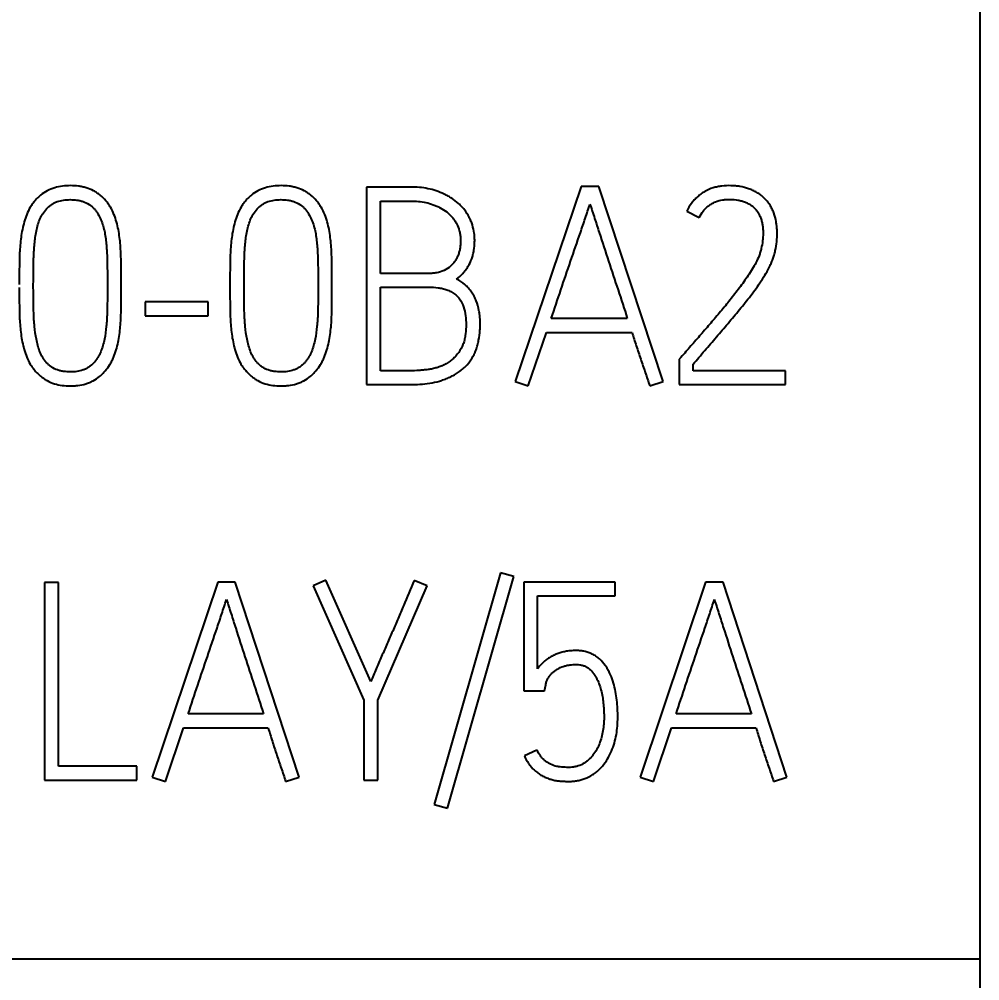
# Model space of a CAD drawing. Extents: x 0 to 420, y 0 to 297.
# Drawn here: x 137.81 to 145.58, y 165.87 to 173.65 of the extents above; entities that cross this region are included whole.
import ezdxf

# ---------------------------------------------------------------- set-up
doc = ezdxf.new("R2010")
doc.units = 0
doc.header["$LTSCALE"] = 23.1
for name, color, linetype in [('10000_FRONT', 7, 'CONTINUOUS'), ('10100_DIM_FRONT', 7, 'CONTINUOUS'), ('10500_FRONT_LABELING', 7, 'CONTINUOUS')]:
    doc.layers.add(name, color=color, linetype=linetype)
doc.styles.get("Standard").update_dxf_attribs({"font": 'txt', "width": 0.8})
doc.dimstyles.new('DIMSTYLE_1', dxfattribs={"dimtxt": 3.5, "dimasz": 3.5, "dimexe": 0.18, "dimexo": 0.0625, "dimgap": 0.09, "dimtad": 1, "dimtxsty": 'STANDARD', "dimcen": 0.09, "dimazin": 3, "dimtp": 0.05, "dimtm": 0.05, "dimtfac": 1, "dimtofl": 0, "dimtmove": 0, "dimatfit": 3, "dimtolj": 1})

# ---------------------------------------------------------------- blocks, each defined once
blk = doc.blocks.new('*D0')
at = {"layer": '10100_DIM_FRONT', "linetype": 'CONTINUOUS'}
for p, q in [((145.579763, 188.190376), (145.579763, 132.165384)), ((110.079763, 145.840376), (110.079763, 132.165384)), ((110.079763, 134.165384), (127.829763, 134.165384)), ((145.579763, 134.165384), (127.829763, 134.165384))]:
    blk.add_line(p, q, dxfattribs=at)
for points in [[(113.579763, 134.665384), (110.079763, 134.165384), (113.579763, 133.665384)], [(142.079763, 133.665384), (145.579763, 134.165384), (142.079763, 134.665384)]]:
    blk.add_solid(points, dxfattribs=at)
at = {"layer": '10100_DIM_FRONT', "linetype": 'CONTINUOUS', "width": 0.678571}
blk.add_text('35,5', height=3.5, dxfattribs=at).set_placement((123.999105, 135.040384))
blk = doc.blocks.new('*D1')
at = {"layer": '10100_DIM_FRONT', "linetype": 'CONTINUOUS'}
for p, q in [((145.5798, 188.1904), (145.5798, 123.9566)), ((102.0798, 147.7414), (102.0798, 123.9566)), ((102.0798, 125.9566), (123.8298, 125.9566)), ((145.5798, 125.9566), (123.8298, 125.9566))]:
    blk.add_line(p, q, dxfattribs=at)
for points in [[(105.5798, 126.4566), (102.0798, 125.9566), (105.5798, 125.4566)], [(142.0798, 125.4566), (145.5798, 125.9566), (142.0798, 126.4566)]]:
    blk.add_solid(points, dxfattribs=at)
at = {"layer": '10100_DIM_FRONT', "linetype": 'CONTINUOUS', "width": 0.696429}
blk.add_text('43,5', height=3.5, dxfattribs=at).set_placement((119.7965, 126.8316))

msp = doc.modelspace()

# ---------------------------------------------------------------- linework, layer by layer
at = {"layer": '10000_FRONT', "color": 7, "linetype": 'CONTINUOUS'}
for p, q in [((145.5798, 233.1914), (145.5798, 143.1914)), ((110.0798, 166.0439), (145.5798, 166.0439))]:
    msp.add_line(p, q, dxfattribs=at)
at = {"layer": '10500_FRONT_LABELING', "color": 7, "linetype": 'CONTINUOUS'}
for p, q in [((140.6193, 172.2892), (140.6193, 170.6914)), ((140.9772, 172.2892), (140.6193, 172.2892)), ((142.3551, 172.2936), (141.8205, 170.7158)), ((142.4983, 172.2936), (142.3551, 172.2936)), ((143.0195, 170.7158), (142.4983, 172.2936)), ((140.7334, 171.5901), (140.7334, 172.176)), ((140.7334, 172.176), (140.9772, 172.176)), ((143.2096, 172.0939), (143.3103, 172.0428)), ((141.1248, 171.5901), (140.7334, 171.5901)), ((137.9238, 171.477), (137.9238, 171.5014)), ((138.5233, 171.5014), (138.5233, 171.477)), ((138.6352, 171.477), (138.6352, 171.5014)), ((139.5143, 171.5014), (139.5143, 171.477)), ((139.6284, 171.477), (139.6284, 171.5014)), ((140.2278, 171.5014), (140.2278, 171.477)), ((140.3397, 171.477), (140.3397, 171.5014)), ((140.7334, 170.8023), (140.7334, 171.4792)), ((140.7334, 171.4792), (141.1248, 171.4792)), ((138.8275, 171.3593), (138.8275, 171.2462)), ((139.3376, 171.3593), (138.8275, 171.3593)), ((139.3376, 171.2462), (139.3376, 171.3593)), ((138.8275, 171.2462), (139.3376, 171.2462)), ((142.7287, 171.2262), (142.1135, 171.2262)), ((141.9279, 170.6803), (142.0755, 171.113)), ((142.0755, 171.113), (142.7667, 171.113)), ((143.1626, 170.9111), (143.1492, 170.8955)), ((143.1492, 170.8955), (143.1492, 170.6914)), ((143.2611, 170.8023), (143.2611, 170.8556)), ((140.9705, 170.8023), (140.7334, 170.8023)), ((144.0082, 170.8023), (143.2611, 170.8023)), ((144.0082, 170.6914), (144.0082, 170.8023)), ((140.6193, 170.6914), (140.9705, 170.6914)), ((141.8205, 170.7158), (141.9279, 170.6803)), ((142.9099, 170.6803), (143.0195, 170.7158)), ((143.1492, 170.6914), (144.0082, 170.6914)), ((141.7034, 169.169), (141.1652, 167.2939)), ((141.2737, 167.2628), (141.8119, 169.138)), ((141.8119, 169.138), (141.7034, 169.169)), ((138.0137, 169.0892), (138.0137, 167.4914)), ((138.1267, 169.0892), (138.0137, 169.0892)), ((138.1267, 167.6046), (138.1267, 169.0892)), ((139.4156, 169.0936), (138.8863, 167.5158)), ((139.5573, 169.0936), (139.4156, 169.0936)), ((140.0734, 167.5158), (139.5573, 169.0936)), ((140.2904, 169.1091), (140.1885, 169.0625)), ((140.1885, 169.0625), (140.5983, 168.1371)), ((140.6536, 168.288), (140.2904, 169.1091)), ((140.7112, 168.1371), (141.1099, 169.0625)), ((141.1099, 169.0625), (141.0058, 169.1069)), ((141.8916, 169.0914), (141.8916, 168.2126)), ((142.6291, 169.0914), (141.8916, 169.0914)), ((142.6291, 168.9804), (142.6291, 169.0914)), ((143.3622, 169.0936), (142.8329, 167.5158)), ((143.5039, 169.0936), (143.3622, 169.0936)), ((144.02, 167.5158), (143.5039, 169.0936)), ((142.0024, 168.3901), (142.0024, 168.9804)), ((142.0024, 168.9804), (142.6291, 168.9804)), ((141.8916, 168.2126), (142.06, 168.2126)), ((142.06, 168.2126), (142.0688, 168.2614)), ((140.5983, 168.1371), (140.5983, 167.4892)), ((140.7112, 167.4892), (140.7112, 168.1371)), ((139.7855, 168.0262), (139.1764, 168.0262)), ((143.7321, 168.0262), (143.123, 168.0262)), ((138.9926, 167.4803), (139.1388, 167.913)), ((139.1388, 167.913), (139.8231, 167.913)), ((142.9392, 167.4803), (143.0854, 167.913)), ((143.0854, 167.913), (143.7697, 167.913)), ((141.998, 167.7333), (141.8961, 167.6867)), ((138.7601, 167.6046), (138.1267, 167.6046)), ((138.7601, 167.4914), (138.7601, 167.6046)), ((138.8863, 167.5158), (138.9926, 167.4803)), ((139.9649, 167.4803), (140.0734, 167.5158)), ((142.8329, 167.5158), (142.9392, 167.4803)), ((143.9115, 167.4803), (144.02, 167.5158)), ((138.0137, 167.4914), (138.7601, 167.4914)), ((140.5983, 167.4892), (140.7112, 167.4892)), ((141.1652, 167.2939), (141.2737, 167.2628))]:
    msp.add_line(p, q, dxfattribs=at)
for points, knots in [([(138.6352, 171.5014), (138.6352, 171.5437), (138.6349, 171.5861), (138.6339, 171.6708), (138.6335, 171.7131), (138.6301, 171.7976), (138.6268, 171.8398), (138.6188, 171.9027), (138.6157, 171.9237), (138.6076, 171.9654), (138.6028, 171.9862), (138.5909, 172.0277), (138.5841, 172.0481), (138.5681, 172.0879), (138.5588, 172.1072), (138.5422, 172.1351), (138.5362, 172.1442), (138.5237, 172.1616), (138.5171, 172.1701), (138.4964, 172.1945), (138.4812, 172.2096), (138.4561, 172.2301), (138.4473, 172.2366), (138.4293, 172.2485), (138.4201, 172.2539), (138.3917, 172.2688), (138.3718, 172.2767), (138.3407, 172.286), (138.3301, 172.2887), (138.3091, 172.2931), (138.2985, 172.2949), (138.2666, 172.299), (138.2452, 172.3002), (138.2022, 172.3003), (138.1805, 172.299), (138.1379, 172.2935), (138.117, 172.2892), (138.0758, 172.2769), (138.0555, 172.2688), (138.0174, 172.2489), (137.9996, 172.237), (137.9745, 172.2166), (137.9664, 172.2093), (137.9511, 172.1942), (137.9438, 172.1863), (137.9299, 172.1699), (137.9233, 172.1615), (137.9108, 172.144), (137.9049, 172.1349), (137.8883, 172.1071), (137.8791, 172.0878), (137.8631, 172.0483), (137.8563, 172.028), (137.8443, 171.9869), (137.8391, 171.966), (137.8306, 171.9241), (137.8272, 171.9032), (137.8185, 171.8401), (137.815, 171.7979), (137.8114, 171.7134), (137.811, 171.671), (137.81, 171.5862), (137.8098, 171.5438), (137.8098, 171.5014)], [0, 0, 0, 0, 0.0625, 0.0625, 0.125, 0.125, 0.1875, 0.1875, 0.21875, 0.21875, 0.25, 0.25, 0.28125, 0.28125, 0.3125, 0.3125, 0.328125, 0.328125, 0.34375, 0.34375, 0.375, 0.375, 0.390625, 0.390625, 0.40625, 0.40625, 0.4375, 0.4375, 0.453125, 0.453125, 0.46875, 0.46875, 0.5, 0.5, 0.53125, 0.53125, 0.5625, 0.5625, 0.59375, 0.59375, 0.625, 0.625, 0.640625, 0.640625, 0.65625, 0.65625, 0.671875, 0.671875, 0.6875, 0.6875, 0.71875, 0.71875, 0.75, 0.75, 0.78125, 0.78125, 0.8125, 0.8125, 0.875, 0.875, 0.9375, 0.9375, 1, 1, 1, 1]), ([(140.3397, 171.5014), (140.3397, 171.5437), (140.3394, 171.5861), (140.3385, 171.6708), (140.338, 171.7131), (140.3346, 171.7976), (140.3313, 171.8398), (140.3234, 171.9027), (140.3202, 171.9237), (140.3122, 171.9654), (140.3073, 171.9862), (140.2954, 172.0277), (140.2886, 172.0481), (140.2726, 172.0879), (140.2633, 172.1072), (140.2467, 172.1351), (140.2407, 172.1442), (140.2282, 172.1616), (140.2216, 172.1701), (140.2009, 172.1945), (140.1857, 172.2096), (140.1606, 172.2301), (140.1518, 172.2366), (140.1338, 172.2485), (140.1246, 172.2539), (140.0962, 172.2688), (140.0763, 172.2767), (140.0452, 172.286), (140.0347, 172.2887), (140.0136, 172.2931), (140.003, 172.2949), (139.9711, 172.299), (139.9497, 172.3002), (139.9067, 172.3003), (139.885, 172.299), (139.8424, 172.2935), (139.8215, 172.2892), (139.7803, 172.2769), (139.76, 172.2688), (139.722, 172.2489), (139.7041, 172.237), (139.679, 172.2166), (139.6709, 172.2093), (139.6556, 172.1942), (139.6483, 172.1863), (139.6345, 172.1699), (139.6279, 172.1615), (139.6153, 172.144), (139.6094, 172.1349), (139.5928, 172.1071), (139.5836, 172.0878), (139.5676, 172.0483), (139.5608, 172.028), (139.5488, 171.9869), (139.5436, 171.966), (139.5351, 171.9241), (139.5317, 171.9032), (139.523, 171.8401), (139.5195, 171.7979), (139.5159, 171.7134), (139.5155, 171.671), (139.5145, 171.5862), (139.5143, 171.5438), (139.5143, 171.5014)], [0, 0, 0, 0, 0.0625, 0.0625, 0.125, 0.125, 0.1875, 0.1875, 0.21875, 0.21875, 0.25, 0.25, 0.28125, 0.28125, 0.3125, 0.3125, 0.328125, 0.328125, 0.34375, 0.34375, 0.375, 0.375, 0.390625, 0.390625, 0.40625, 0.40625, 0.4375, 0.4375, 0.453125, 0.453125, 0.46875, 0.46875, 0.5, 0.5, 0.53125, 0.53125, 0.5625, 0.5625, 0.59375, 0.59375, 0.625, 0.625, 0.640625, 0.640625, 0.65625, 0.65625, 0.671875, 0.671875, 0.6875, 0.6875, 0.71875, 0.71875, 0.75, 0.75, 0.78125, 0.78125, 0.8125, 0.8125, 0.875, 0.875, 0.9375, 0.9375, 1, 1, 1, 1]), ([(141.3463, 171.5435), (141.3653, 171.5574), (141.3825, 171.5729), (141.4058, 171.5986), (141.4132, 171.6075), (141.4272, 171.6262), (141.4338, 171.636), (141.4518, 171.6659), (141.4618, 171.6867), (141.4738, 171.7194), (141.4773, 171.7306), (141.4832, 171.7533), (141.4856, 171.7647), (141.4913, 171.7989), (141.4934, 171.8219), (141.4941, 171.8567), (141.4939, 171.8683), (141.4927, 171.8916), (141.4917, 171.9032), (141.4872, 171.9377), (141.4823, 171.9601), (141.4719, 171.993), (141.468, 172.0039), (141.459, 172.0253), (141.4541, 172.036), (141.4378, 172.0669), (141.4253, 172.0864), (141.4041, 172.1138), (141.3966, 172.1227), (141.3808, 172.1398), (141.3725, 172.148), (141.3466, 172.1716), (141.3282, 172.1857), (141.2991, 172.2047), (141.2891, 172.2107), (141.2687, 172.2221), (141.2583, 172.2274), (141.2267, 172.2423), (141.2052, 172.2508), (141.1614, 172.2652), (141.139, 172.2712), (141.0935, 172.2805), (141.0703, 172.2838), (141.0239, 172.2881), (141.0006, 172.2892), (140.9772, 172.2892)], [0, 0, 0, 0, 0.0625, 0.0625, 0.09375, 0.09375, 0.125, 0.125, 0.1875, 0.1875, 0.21875, 0.21875, 0.25, 0.25, 0.3125, 0.3125, 0.34375, 0.34375, 0.375, 0.375, 0.4375, 0.4375, 0.46875, 0.46875, 0.5, 0.5, 0.5625, 0.5625, 0.59375, 0.59375, 0.625, 0.625, 0.6875, 0.6875, 0.71875, 0.71875, 0.75, 0.75, 0.8125, 0.8125, 0.875, 0.875, 0.9375, 0.9375, 1, 1, 1, 1]), ([(143.2611, 170.8556), (143.2924, 170.8924), (143.3238, 170.9292), (143.3866, 171.0026), (143.4181, 171.0393), (143.4811, 171.1127), (143.5126, 171.1494), (143.5749, 171.2232), (143.6059, 171.2603), (143.6672, 171.335), (143.6975, 171.3727), (143.7415, 171.4303), (143.7559, 171.4497), (143.7842, 171.489), (143.7981, 171.5088), (143.8251, 171.5491), (143.8382, 171.5696), (143.8628, 171.6114), (143.8743, 171.6327), (143.8895, 171.6655), (143.8943, 171.6765), (143.9032, 171.699), (143.9074, 171.7103), (143.915, 171.7333), (143.9184, 171.7451), (143.9245, 171.7687), (143.9271, 171.7806), (143.9341, 171.8163), (143.9373, 171.8402), (143.941, 171.8883), (143.9416, 171.9124), (143.9401, 171.9489), (143.9391, 171.9611), (143.9364, 171.9854), (143.9346, 171.9974), (143.9281, 172.0333), (143.9222, 172.0569), (143.9093, 172.0913), (143.9043, 172.1026), (143.8933, 172.1244), (143.8874, 172.1349), (143.8742, 172.1552), (143.867, 172.1649), (143.8514, 172.1834), (143.8431, 172.1924), (143.8256, 172.2097), (143.8165, 172.2179), (143.7973, 172.2325), (143.7872, 172.2391), (143.7663, 172.2512), (143.7554, 172.2567), (143.7331, 172.2666), (143.7217, 172.271), (143.6872, 172.2829), (143.6639, 172.2893), (143.6281, 172.2955), (143.616, 172.297), (143.5917, 172.2991), (143.5794, 172.2998), (143.5429, 172.3007), (143.5186, 172.2998), (143.4824, 172.2956), (143.4704, 172.2937), (143.4464, 172.2888), (143.4344, 172.2858), (143.3995, 172.2749), (143.3773, 172.2652), (143.3455, 172.2471), (143.3351, 172.2404), (143.3152, 172.2261), (143.2962, 172.211), (143.2788, 172.194), (143.2623, 172.1761), (143.2544, 172.1667), (143.2324, 172.1372), (143.2198, 172.1163), (143.2096, 172.0939)], [0, 0, 0, 0, 0.0625, 0.0625, 0.125, 0.125, 0.1875, 0.1875, 0.25, 0.25, 0.3125, 0.3125, 0.34375, 0.34375, 0.375, 0.375, 0.40625, 0.40625, 0.4375, 0.4375, 0.453125, 0.453125, 0.46875, 0.46875, 0.484375, 0.484375, 0.5, 0.5, 0.53125, 0.53125, 0.5625, 0.5625, 0.578125, 0.578125, 0.59375, 0.59375, 0.625, 0.625, 0.640625, 0.640625, 0.65625, 0.65625, 0.671875, 0.671875, 0.6875, 0.6875, 0.703125, 0.703125, 0.71875, 0.71875, 0.734375, 0.734375, 0.75, 0.75, 0.78125, 0.78125, 0.796875, 0.796875, 0.8125, 0.8125, 0.84375, 0.84375, 0.859375, 0.859375, 0.875, 0.875, 0.90625, 0.90625, 0.921875, 0.921875, 0.9375, 0.953125, 0.953125, 0.96875, 0.96875, 1, 1, 1, 1]), ([(137.9238, 171.5014), (137.9238, 171.5365), (137.924, 171.5716), (137.9248, 171.6418), (137.9253, 171.6769), (137.9269, 171.7295), (137.9276, 171.747), (137.9296, 171.7821), (137.9308, 171.7996), (137.9338, 171.8346), (137.9356, 171.8521), (137.94, 171.887), (137.9426, 171.9044), (137.9491, 171.9388), (137.953, 171.9558), (137.9624, 171.9894), (137.9677, 172.006), (137.9776, 172.0304), (137.9812, 172.0384), (137.9891, 172.0543), (137.9934, 172.0621), (138.0074, 172.0847), (138.0179, 172.0989), (138.0359, 172.1186), (138.0422, 172.1249), (138.0555, 172.1366), (138.0624, 172.1421), (138.0768, 172.152), (138.0844, 172.1565), (138.1002, 172.1645), (138.1086, 172.168), (138.1337, 172.1768), (138.1509, 172.1807), (138.1772, 172.1846), (138.1861, 172.1855), (138.2039, 172.1867), (138.2127, 172.187), (138.2392, 172.1871), (138.2568, 172.1862), (138.283, 172.1826), (138.2917, 172.1811), (138.309, 172.1771), (138.3177, 172.1747), (138.343, 172.1662), (138.3591, 172.1587), (138.3817, 172.1442), (138.389, 172.1388), (138.4025, 172.1273), (138.4088, 172.1212), (138.4207, 172.108), (138.4262, 172.101), (138.4368, 172.0865), (138.4417, 172.0791), (138.4558, 172.0566), (138.4638, 172.0408), (138.4776, 172.0082), (138.4835, 171.9913), (138.4935, 171.9572), (138.4976, 171.9401), (138.5044, 171.9056), (138.507, 171.8882), (138.5114, 171.8534), (138.5132, 171.8359), (138.5162, 171.8009), (138.5175, 171.7834), (138.5195, 171.7483), (138.5202, 171.7306), (138.5218, 171.6777), (138.5223, 171.6425), (138.5231, 171.5719), (138.5233, 171.5366), (138.5233, 171.5014)], [0, 0, 0, 0, 0.0625, 0.0625, 0.125, 0.125, 0.15625, 0.15625, 0.1875, 0.1875, 0.21875, 0.21875, 0.25, 0.25, 0.28125, 0.28125, 0.3125, 0.3125, 0.328125, 0.328125, 0.34375, 0.34375, 0.375, 0.375, 0.390625, 0.390625, 0.40625, 0.40625, 0.421875, 0.421875, 0.4375, 0.4375, 0.46875, 0.46875, 0.484375, 0.484375, 0.5, 0.5, 0.53125, 0.53125, 0.546875, 0.546875, 0.5625, 0.5625, 0.59375, 0.59375, 0.609375, 0.609375, 0.625, 0.625, 0.640625, 0.640625, 0.65625, 0.65625, 0.6875, 0.6875, 0.71875, 0.71875, 0.75, 0.75, 0.78125, 0.78125, 0.8125, 0.8125, 0.84375, 0.84375, 0.875, 0.875, 0.9375, 0.9375, 1, 1, 1, 1]), ([(139.6284, 171.5014), (139.6284, 171.5365), (139.6285, 171.5716), (139.6293, 171.6418), (139.6298, 171.6769), (139.6314, 171.7295), (139.6321, 171.747), (139.6341, 171.7821), (139.6353, 171.7996), (139.6384, 171.8346), (139.6401, 171.8521), (139.6445, 171.887), (139.6471, 171.9044), (139.6536, 171.9388), (139.6575, 171.9558), (139.6669, 171.9894), (139.6723, 172.006), (139.6821, 172.0304), (139.6857, 172.0384), (139.6936, 172.0543), (139.6979, 172.0621), (139.7119, 172.0847), (139.7224, 172.0989), (139.7404, 172.1186), (139.7467, 172.1249), (139.76, 172.1366), (139.7669, 172.1421), (139.7813, 172.152), (139.7889, 172.1565), (139.8048, 172.1645), (139.8131, 172.168), (139.8382, 172.1768), (139.8554, 172.1807), (139.8817, 172.1846), (139.8906, 172.1855), (139.9084, 172.1867), (139.9172, 172.187), (139.9437, 172.1871), (139.9613, 172.1862), (139.9875, 172.1826), (139.9962, 172.1811), (140.0135, 172.1771), (140.0222, 172.1747), (140.0475, 172.1662), (140.0636, 172.1587), (140.0862, 172.1442), (140.0935, 172.1388), (140.107, 172.1273), (140.1133, 172.1212), (140.1252, 172.108), (140.1307, 172.101), (140.1413, 172.0865), (140.1463, 172.0791), (140.1603, 172.0566), (140.1683, 172.0408), (140.1821, 172.0082), (140.188, 171.9913), (140.198, 171.9572), (140.2021, 171.9401), (140.2089, 171.9056), (140.2115, 171.8882), (140.2159, 171.8534), (140.2177, 171.8359), (140.2207, 171.8009), (140.222, 171.7834), (140.224, 171.7483), (140.2247, 171.7306), (140.2263, 171.6777), (140.2268, 171.6425), (140.2277, 171.5719), (140.2278, 171.5366), (140.2278, 171.5014)], [0, 0, 0, 0, 0.0625, 0.0625, 0.125, 0.125, 0.15625, 0.15625, 0.1875, 0.1875, 0.21875, 0.21875, 0.25, 0.25, 0.28125, 0.28125, 0.3125, 0.3125, 0.328125, 0.328125, 0.34375, 0.34375, 0.375, 0.375, 0.390625, 0.390625, 0.40625, 0.40625, 0.421875, 0.421875, 0.4375, 0.4375, 0.46875, 0.46875, 0.484375, 0.484375, 0.5, 0.5, 0.53125, 0.53125, 0.546875, 0.546875, 0.5625, 0.5625, 0.59375, 0.59375, 0.609375, 0.609375, 0.625, 0.625, 0.640625, 0.640625, 0.65625, 0.65625, 0.6875, 0.6875, 0.71875, 0.71875, 0.75, 0.75, 0.78125, 0.78125, 0.8125, 0.8125, 0.84375, 0.84375, 0.875, 0.875, 0.9375, 0.9375, 1, 1, 1, 1]), ([(140.9772, 172.176), (141.0187, 172.176), (141.0596, 172.1723), (141.1195, 172.1592), (141.1393, 172.1535), (141.1686, 172.143), (141.1783, 172.1391), (141.1972, 172.1307), (141.2065, 172.1262), (141.2338, 172.1116), (141.2512, 172.1004), (141.2758, 172.0811), (141.2837, 172.0743), (141.2987, 172.06), (141.3057, 172.0525), (141.3191, 172.0368), (141.3253, 172.0285), (141.337, 172.0113), (141.3424, 172.0023), (141.3569, 171.9749), (141.3644, 171.9557), (141.3725, 171.9257), (141.3746, 171.9154), (141.3778, 171.8949), (141.3788, 171.8846), (141.3799, 171.864), (141.38, 171.8537), (141.3794, 171.8331), (141.3788, 171.8228), (141.3765, 171.8022), (141.3748, 171.7919), (141.3706, 171.7716), (141.3654, 171.7516), (141.358, 171.7323), (141.3493, 171.7134), (141.3442, 171.7042), (141.3331, 171.6868), (141.3269, 171.6785), (141.3135, 171.6628), (141.3061, 171.6553), (141.2827, 171.6347), (141.2654, 171.6233), (141.2275, 171.6057), (141.2076, 171.5996), (141.1769, 171.5937), (141.1665, 171.5923), (141.1457, 171.5905), (141.1353, 171.5901), (141.1248, 171.5901)], [0, 0, 0, 0, 0.125, 0.125, 0.1875, 0.1875, 0.21875, 0.21875, 0.25, 0.25, 0.3125, 0.3125, 0.34375, 0.34375, 0.375, 0.375, 0.40625, 0.40625, 0.4375, 0.4375, 0.5, 0.5, 0.53125, 0.53125, 0.5625, 0.5625, 0.59375, 0.59375, 0.625, 0.625, 0.65625, 0.65625, 0.6875, 0.71875, 0.71875, 0.75, 0.75, 0.78125, 0.78125, 0.8125, 0.8125, 0.875, 0.875, 0.9375, 0.9375, 0.96875, 0.96875, 1, 1, 1, 1]), ([(143.3103, 172.0428), (143.3191, 172.0617), (143.3302, 172.0791), (143.3497, 172.103), (143.3567, 172.1107), (143.3717, 172.1251), (143.3873, 172.1386), (143.4044, 172.15), (143.4223, 172.1604), (143.4317, 172.1651), (143.4603, 172.177), (143.4802, 172.1822), (143.5109, 172.1869), (143.5213, 172.188), (143.5419, 172.1892), (143.5522, 172.1894), (143.583, 172.189), (143.6034, 172.1873), (143.6339, 172.1818), (143.6441, 172.1795), (143.6641, 172.1739), (143.6738, 172.1706), (143.693, 172.1628), (143.7023, 172.1584), (143.7204, 172.1481), (143.7291, 172.1423), (143.7453, 172.1296), (143.7529, 172.1228), (143.767, 172.1079), (143.7737, 172.0998), (143.7856, 172.0828), (143.7909, 172.0739), (143.8003, 172.0555), (143.8045, 172.0461), (143.8116, 172.0265), (143.8145, 172.0165), (143.8192, 171.9964), (143.8211, 171.9863), (143.8241, 171.966), (143.8253, 171.9558), (143.8267, 171.9352), (143.827, 171.9248), (143.827, 171.8937), (143.8257, 171.8732), (143.8206, 171.8326), (143.8167, 171.8124), (143.8096, 171.7825), (143.807, 171.7725), (143.8012, 171.7527), (143.798, 171.7428), (143.7873, 171.7138), (143.7789, 171.6953), (143.7601, 171.6591), (143.7499, 171.6415), (143.7285, 171.6068), (143.7174, 171.5897), (143.6832, 171.5387), (143.6596, 171.5053), (143.6109, 171.4398), (143.5859, 171.4075), (143.5348, 171.344), (143.5086, 171.3128), (143.456, 171.2504), (143.4296, 171.2193), (143.3767, 171.1573), (143.3501, 171.1264), (143.2967, 171.0647), (143.2699, 171.034), (143.2296, 170.9879), (143.2162, 170.9726), (143.1894, 170.9418), (143.176, 170.9265), (143.1626, 170.9111)], [0, 0, 0, 0, 0.03125, 0.03125, 0.046875, 0.046875, 0.0625, 0.078125, 0.078125, 0.09375, 0.09375, 0.125, 0.125, 0.140625, 0.140625, 0.15625, 0.15625, 0.1875, 0.1875, 0.203125, 0.203125, 0.21875, 0.21875, 0.234375, 0.234375, 0.25, 0.25, 0.265625, 0.265625, 0.28125, 0.28125, 0.296875, 0.296875, 0.3125, 0.3125, 0.328125, 0.328125, 0.34375, 0.34375, 0.359375, 0.359375, 0.375, 0.375, 0.40625, 0.40625, 0.4375, 0.4375, 0.453125, 0.453125, 0.46875, 0.46875, 0.5, 0.5, 0.53125, 0.53125, 0.5625, 0.5625, 0.625, 0.625, 0.6875, 0.6875, 0.75, 0.75, 0.8125, 0.8125, 0.875, 0.875, 0.9375, 0.9375, 0.96875, 0.96875, 1, 1, 1, 1]), ([(142.1135, 171.2262), (142.1395, 171.3034), (142.1655, 171.3805), (142.2176, 171.5348), (142.2437, 171.6119), (142.2964, 171.7659), (142.323, 171.8429), (142.3623, 171.9585), (142.3753, 171.9971), (142.401, 172.0743), (142.4138, 172.113), (142.4267, 172.1516)], [0, 0, 0, 0, 0.25, 0.25, 0.5, 0.5, 0.75, 0.75, 0.875, 0.875, 1, 1, 1, 1]), ([(142.4267, 172.1516), (142.4395, 172.1131), (142.4518, 172.0744), (142.4766, 171.9972), (142.489, 171.9586), (142.5266, 171.8429), (142.5519, 171.7658), (142.6026, 171.6117), (142.6281, 171.5347), (142.6788, 171.3806), (142.7039, 171.3034), (142.7287, 171.2262)], [0, 0, 0, 0, 0.125, 0.125, 0.25, 0.25, 0.5, 0.5, 0.75, 0.75, 1, 1, 1, 1]), ([(140.9705, 170.6914), (140.9974, 170.6914), (141.0242, 170.6921), (141.0775, 170.6957), (141.1041, 170.6983), (141.1567, 170.7064), (141.1828, 170.7119), (141.2215, 170.7229), (141.2343, 170.727), (141.2599, 170.7363), (141.2725, 170.7415), (141.2971, 170.7527), (141.3092, 170.7587), (141.3328, 170.7717), (141.3444, 170.7785), (141.3671, 170.7934), (141.3781, 170.8013), (141.3993, 170.8184), (141.4093, 170.8274), (141.4378, 170.8559), (141.4545, 170.8768), (141.4766, 170.9109), (141.4834, 170.9227), (141.4955, 170.9469), (141.5008, 170.9593), (141.51, 170.9845), (141.5139, 170.9974), (141.5208, 171.0235), (141.5237, 171.0368), (141.5313, 171.0766), (141.5351, 171.1032), (141.5379, 171.1433), (141.5385, 171.1566), (141.5388, 171.1834), (141.5386, 171.1968), (141.5374, 171.2236), (141.5364, 171.237), (141.5334, 171.2639), (141.5314, 171.2774), (141.5238, 171.3172), (141.5164, 171.3431), (141.5013, 171.3808), (141.4956, 171.3932), (141.4829, 171.4171), (141.469, 171.4401), (141.4526, 171.4613), (141.4348, 171.4815), (141.4252, 171.4911), (141.3941, 171.5178), (141.3714, 171.5324), (141.3463, 171.5435)], [0, 0, 0, 0, 0.0625, 0.0625, 0.125, 0.125, 0.1875, 0.1875, 0.21875, 0.21875, 0.25, 0.25, 0.28125, 0.28125, 0.3125, 0.3125, 0.34375, 0.34375, 0.375, 0.375, 0.4375, 0.4375, 0.46875, 0.46875, 0.5, 0.5, 0.53125, 0.53125, 0.5625, 0.5625, 0.625, 0.625, 0.65625, 0.65625, 0.6875, 0.6875, 0.71875, 0.71875, 0.75, 0.75, 0.8125, 0.8125, 0.84375, 0.84375, 0.875, 0.90625, 0.90625, 0.9375, 0.9375, 1, 1, 1, 1]), ([(137.8098, 171.477), (137.8098, 171.4348), (137.81, 171.3926), (137.811, 171.3083), (137.8114, 171.2662), (137.815, 171.1821), (137.8186, 171.1402), (137.8271, 171.0776), (137.8305, 171.0568), (137.839, 171.0153), (137.844, 170.9946), (137.856, 170.9534), (137.8628, 170.9331), (137.8787, 170.8935), (137.888, 170.8743), (137.9046, 170.8466), (137.9106, 170.8376), (137.9233, 170.8203), (137.93, 170.812), (137.944, 170.796), (137.9513, 170.7882), (137.9665, 170.7733), (137.9744, 170.7661), (137.9908, 170.7524), (137.9994, 170.7457), (138.017, 170.7335), (138.0261, 170.7278), (138.0541, 170.7125), (138.0739, 170.7045), (138.1152, 170.6918), (138.1361, 170.6874), (138.1783, 170.6817), (138.1996, 170.6804), (138.2317, 170.6802), (138.2425, 170.6805), (138.2639, 170.6817), (138.2745, 170.6827), (138.3061, 170.6867), (138.3269, 170.6909), (138.3574, 170.7), (138.3675, 170.7035), (138.3875, 170.7115), (138.3973, 170.7161), (138.4257, 170.7312), (138.4433, 170.7432), (138.468, 170.7636), (138.476, 170.7709), (138.4913, 170.786), (138.4985, 170.7939), (138.5194, 170.8183), (138.532, 170.8355), (138.5488, 170.8631), (138.554, 170.8725), (138.5636, 170.8916), (138.5681, 170.9013), (138.5805, 170.9307), (138.5875, 170.9507), (138.5999, 170.9914), (138.6051, 171.0121), (138.6139, 171.054), (138.6174, 171.075), (138.6262, 171.1381), (138.6298, 171.1803), (138.6335, 171.265), (138.6339, 171.3073), (138.6349, 171.3921), (138.6352, 171.4345), (138.6352, 171.477)], [0, 0, 0, 0, 0.0625, 0.0625, 0.125, 0.125, 0.1875, 0.1875, 0.21875, 0.21875, 0.25, 0.25, 0.28125, 0.28125, 0.3125, 0.3125, 0.328125, 0.328125, 0.34375, 0.34375, 0.359375, 0.359375, 0.375, 0.375, 0.390625, 0.390625, 0.40625, 0.40625, 0.4375, 0.4375, 0.46875, 0.46875, 0.5, 0.5, 0.515625, 0.515625, 0.53125, 0.53125, 0.5625, 0.5625, 0.578125, 0.578125, 0.59375, 0.59375, 0.625, 0.625, 0.640625, 0.640625, 0.65625, 0.65625, 0.6875, 0.6875, 0.703125, 0.703125, 0.71875, 0.71875, 0.75, 0.75, 0.78125, 0.78125, 0.8125, 0.8125, 0.875, 0.875, 0.9375, 0.9375, 1, 1, 1, 1]), ([(138.5233, 171.477), (138.5233, 171.4418), (138.5231, 171.4067), (138.5223, 171.3365), (138.5218, 171.3014), (138.52, 171.2487), (138.5193, 171.2312), (138.5171, 171.1962), (138.5156, 171.1787), (138.5105, 171.1265), (138.506, 171.0918), (138.4952, 171.0403), (138.4909, 171.0231), (138.481, 170.9893), (138.4754, 170.9727), (138.4654, 170.9483), (138.4618, 170.9403), (138.4538, 170.9245), (138.4495, 170.9168), (138.4403, 170.9018), (138.4354, 170.8945), (138.425, 170.8804), (138.4195, 170.8736), (138.4077, 170.8605), (138.4014, 170.8542), (138.3881, 170.8426), (138.3811, 170.8373), (138.3666, 170.8275), (138.359, 170.8231), (138.3431, 170.8152), (138.3348, 170.8118), (138.3099, 170.8032), (138.2928, 170.7994), (138.2666, 170.7957), (138.2577, 170.7948), (138.2401, 170.7937), (138.2314, 170.7934), (138.2051, 170.7935), (138.1789, 170.795), (138.153, 170.7998), (138.1358, 170.8037), (138.1272, 170.8062), (138.1021, 170.8148), (138.0862, 170.8224), (138.064, 170.8371), (138.0569, 170.8426), (138.0436, 170.8542), (138.0374, 170.8604), (138.0256, 170.8735), (138.0201, 170.8804), (138.0096, 170.8947), (138.0047, 170.9021), (137.991, 170.9247), (137.9835, 170.9405), (137.9705, 170.9733), (137.9651, 170.9902), (137.9556, 171.0241), (137.9516, 171.0411), (137.9411, 171.0924), (137.9366, 171.127), (137.9315, 171.1791), (137.9301, 171.1965), (137.9279, 171.2314), (137.9271, 171.2489), (137.9254, 171.3015), (137.9249, 171.3366), (137.924, 171.4068), (137.9238, 171.4419), (137.9238, 171.477)], [0, 0, 0, 0, 0.0625, 0.0625, 0.125, 0.125, 0.15625, 0.15625, 0.1875, 0.1875, 0.25, 0.25, 0.28125, 0.28125, 0.3125, 0.3125, 0.328125, 0.328125, 0.34375, 0.34375, 0.359375, 0.359375, 0.375, 0.375, 0.390625, 0.390625, 0.40625, 0.40625, 0.421875, 0.421875, 0.4375, 0.4375, 0.46875, 0.46875, 0.484375, 0.484375, 0.5, 0.5, 0.53125, 0.546875, 0.546875, 0.5625, 0.5625, 0.59375, 0.59375, 0.609375, 0.609375, 0.625, 0.625, 0.640625, 0.640625, 0.65625, 0.65625, 0.6875, 0.6875, 0.71875, 0.71875, 0.75, 0.75, 0.8125, 0.8125, 0.84375, 0.84375, 0.875, 0.875, 0.9375, 0.9375, 1, 1, 1, 1]), ([(139.5143, 171.477), (139.5143, 171.4348), (139.5145, 171.3926), (139.5155, 171.3083), (139.5159, 171.2662), (139.5195, 171.1821), (139.5231, 171.1402), (139.5316, 171.0776), (139.5351, 171.0568), (139.5435, 171.0153), (139.5485, 170.9946), (139.5605, 170.9534), (139.5673, 170.9331), (139.5833, 170.8935), (139.5925, 170.8743), (139.6091, 170.8466), (139.6151, 170.8376), (139.6278, 170.8203), (139.6345, 170.812), (139.6485, 170.796), (139.6558, 170.7882), (139.671, 170.7733), (139.6789, 170.7661), (139.6953, 170.7524), (139.7039, 170.7457), (139.7215, 170.7335), (139.7306, 170.7278), (139.7586, 170.7125), (139.7784, 170.7045), (139.8197, 170.6918), (139.8406, 170.6874), (139.8828, 170.6817), (139.9041, 170.6804), (139.9362, 170.6802), (139.947, 170.6805), (139.9684, 170.6817), (139.979, 170.6827), (140.0106, 170.6867), (140.0314, 170.6909), (140.0619, 170.7), (140.072, 170.7035), (140.092, 170.7115), (140.1018, 170.7161), (140.1302, 170.7312), (140.1478, 170.7432), (140.1725, 170.7636), (140.1805, 170.7709), (140.1958, 170.786), (140.2031, 170.7939), (140.2239, 170.8183), (140.2365, 170.8355), (140.2533, 170.8631), (140.2585, 170.8725), (140.2681, 170.8916), (140.2726, 170.9013), (140.285, 170.9307), (140.292, 170.9507), (140.3044, 170.9914), (140.3097, 171.0121), (140.3184, 171.054), (140.3219, 171.075), (140.3307, 171.1381), (140.3343, 171.1803), (140.338, 171.265), (140.3385, 171.3073), (140.3394, 171.3921), (140.3397, 171.4345), (140.3397, 171.477)], [0, 0, 0, 0, 0.0625, 0.0625, 0.125, 0.125, 0.1875, 0.1875, 0.21875, 0.21875, 0.25, 0.25, 0.28125, 0.28125, 0.3125, 0.3125, 0.328125, 0.328125, 0.34375, 0.34375, 0.359375, 0.359375, 0.375, 0.375, 0.390625, 0.390625, 0.40625, 0.40625, 0.4375, 0.4375, 0.46875, 0.46875, 0.5, 0.5, 0.515625, 0.515625, 0.53125, 0.53125, 0.5625, 0.5625, 0.578125, 0.578125, 0.59375, 0.59375, 0.625, 0.625, 0.640625, 0.640625, 0.65625, 0.65625, 0.6875, 0.6875, 0.703125, 0.703125, 0.71875, 0.71875, 0.75, 0.75, 0.78125, 0.78125, 0.8125, 0.8125, 0.875, 0.875, 0.9375, 0.9375, 1, 1, 1, 1]), ([(140.2278, 171.477), (140.2278, 171.4418), (140.2276, 171.4067), (140.2268, 171.3365), (140.2263, 171.3014), (140.2246, 171.2487), (140.2238, 171.2312), (140.2216, 171.1962), (140.2202, 171.1787), (140.215, 171.1265), (140.2105, 171.0918), (140.1997, 171.0403), (140.1955, 171.0231), (140.1856, 170.9893), (140.1799, 170.9727), (140.1699, 170.9483), (140.1663, 170.9403), (140.1584, 170.9245), (140.154, 170.9168), (140.1448, 170.9018), (140.1399, 170.8945), (140.1295, 170.8804), (140.124, 170.8736), (140.1122, 170.8605), (140.1059, 170.8542), (140.0926, 170.8426), (140.0856, 170.8373), (140.0711, 170.8275), (140.0635, 170.8231), (140.0476, 170.8152), (140.0394, 170.8118), (140.0144, 170.8032), (139.9973, 170.7994), (139.9711, 170.7957), (139.9623, 170.7948), (139.9446, 170.7937), (139.9359, 170.7934), (139.9096, 170.7935), (139.8834, 170.795), (139.8575, 170.7998), (139.8403, 170.8037), (139.8317, 170.8062), (139.8066, 170.8148), (139.7907, 170.8224), (139.7685, 170.8371), (139.7614, 170.8426), (139.7481, 170.8542), (139.7419, 170.8604), (139.7301, 170.8735), (139.7246, 170.8804), (139.7141, 170.8947), (139.7092, 170.9021), (139.6956, 170.9247), (139.688, 170.9405), (139.6751, 170.9733), (139.6696, 170.9902), (139.6602, 171.0241), (139.6561, 171.0411), (139.6457, 171.0924), (139.6411, 171.127), (139.636, 171.1791), (139.6346, 171.1965), (139.6324, 171.2314), (139.6316, 171.2489), (139.6299, 171.3015), (139.6294, 171.3366), (139.6286, 171.4068), (139.6284, 171.4419), (139.6284, 171.477)], [0, 0, 0, 0, 0.0625, 0.0625, 0.125, 0.125, 0.15625, 0.15625, 0.1875, 0.1875, 0.25, 0.25, 0.28125, 0.28125, 0.3125, 0.3125, 0.328125, 0.328125, 0.34375, 0.34375, 0.359375, 0.359375, 0.375, 0.375, 0.390625, 0.390625, 0.40625, 0.40625, 0.421875, 0.421875, 0.4375, 0.4375, 0.46875, 0.46875, 0.484375, 0.484375, 0.5, 0.5, 0.53125, 0.546875, 0.546875, 0.5625, 0.5625, 0.59375, 0.59375, 0.609375, 0.609375, 0.625, 0.625, 0.640625, 0.640625, 0.65625, 0.65625, 0.6875, 0.6875, 0.71875, 0.71875, 0.75, 0.75, 0.8125, 0.8125, 0.84375, 0.84375, 0.875, 0.875, 0.9375, 0.9375, 1, 1, 1, 1]), ([(141.1248, 171.4792), (141.1493, 171.4792), (141.1736, 171.4779), (141.2097, 171.473), (141.2216, 171.4709), (141.2454, 171.4655), (141.2572, 171.4621), (141.2803, 171.4539), (141.2915, 171.4491), (141.3076, 171.4405), (141.3129, 171.4374), (141.3233, 171.4308), (141.3283, 171.4272), (141.3428, 171.4161), (141.3517, 171.4078), (141.3637, 171.3942), (141.3675, 171.3894), (141.3747, 171.3795), (141.3781, 171.3743), (141.394, 171.3482), (141.403, 171.3256), (141.4161, 171.2783), (141.4199, 171.2543), (141.4244, 171.2061), (141.425, 171.1818), (141.4237, 171.133), (141.4217, 171.1088), (141.4159, 171.073), (141.4135, 171.0612), (141.4073, 171.0376), (141.4035, 171.0259), (141.3901, 170.9918), (141.3786, 170.9705), (141.3574, 170.9408), (141.3497, 170.9311), (141.3335, 170.9129), (141.325, 170.9043), (141.3068, 170.8882), (141.2972, 170.8808), (141.277, 170.8672), (141.2663, 170.8609), (141.2447, 170.8495), (141.2337, 170.8445), (141.2113, 170.8353), (141.1999, 170.8312), (141.1766, 170.8241), (141.1647, 170.8211), (141.1407, 170.8161), (141.1286, 170.8141), (141.1044, 170.8107), (141.0923, 170.8093), (141.0681, 170.8069), (141.0559, 170.8059), (141.0194, 170.8033), (140.995, 170.8023), (140.9705, 170.8023)], [0, 0, 0, 0, 0.0625, 0.0625, 0.09375, 0.09375, 0.125, 0.125, 0.15625, 0.15625, 0.171875, 0.171875, 0.1875, 0.1875, 0.21875, 0.21875, 0.234375, 0.234375, 0.25, 0.25, 0.3125, 0.3125, 0.375, 0.375, 0.4375, 0.4375, 0.5, 0.5, 0.53125, 0.53125, 0.5625, 0.5625, 0.625, 0.625, 0.65625, 0.65625, 0.6875, 0.6875, 0.71875, 0.71875, 0.75, 0.75, 0.78125, 0.78125, 0.8125, 0.8125, 0.84375, 0.84375, 0.875, 0.875, 0.90625, 0.90625, 0.9375, 0.9375, 1, 1, 1, 1]), ([(142.7667, 171.113), (142.778, 171.0768), (142.7895, 171.0405), (142.8128, 170.9682), (142.8247, 170.9322), (142.8489, 170.8602), (142.8612, 170.8242), (142.8802, 170.7705), (142.8864, 170.7525), (142.8984, 170.7165), (142.9042, 170.6984), (142.9099, 170.6803)], [0, 0, 0, 0, 0.25, 0.25, 0.5, 0.5, 0.75, 0.75, 0.875, 0.875, 1, 1, 1, 1]), ([(141.0058, 169.1069), (140.9765, 169.0386), (140.9476, 168.9702), (140.9037, 168.8678), (140.8889, 168.8337), (140.867, 168.7825), (140.8597, 168.7654), (140.8453, 168.7312), (140.838, 168.7141), (140.816, 168.6629), (140.8009, 168.629), (140.7709, 168.561), (140.7561, 168.527), (140.7267, 168.4588), (140.712, 168.4247), (140.6823, 168.3566), (140.6674, 168.3225), (140.6536, 168.288)], [0, 0, 0, 0, 0.25, 0.25, 0.375, 0.375, 0.4375, 0.4375, 0.5, 0.5, 0.625, 0.625, 0.75, 0.75, 0.875, 0.875, 1, 1, 1, 1]), ([(139.1764, 168.0262), (139.2021, 168.1034), (139.2278, 168.1805), (139.2794, 168.3348), (139.3053, 168.4119), (139.3574, 168.5659), (139.3838, 168.6429), (139.4227, 168.7585), (139.4356, 168.7971), (139.461, 168.8743), (139.4737, 168.913), (139.4865, 168.9516)], [0, 0, 0, 0, 0.25, 0.25, 0.5, 0.5, 0.75, 0.75, 0.875, 0.875, 1, 1, 1, 1]), ([(139.4865, 168.9516), (139.4992, 168.9131), (139.5113, 168.8744), (139.5359, 168.7972), (139.5482, 168.7586), (139.5854, 168.6429), (139.6104, 168.5658), (139.6606, 168.4117), (139.6859, 168.3347), (139.7361, 168.1806), (139.7609, 168.1034), (139.7855, 168.0262)], [0, 0, 0, 0, 0.125, 0.125, 0.25, 0.25, 0.5, 0.5, 0.75, 0.75, 1, 1, 1, 1]), ([(143.123, 168.0262), (143.1487, 168.1034), (143.1744, 168.1805), (143.226, 168.3348), (143.2519, 168.4119), (143.304, 168.5659), (143.3304, 168.6429), (143.3693, 168.7585), (143.3822, 168.7971), (143.4076, 168.8743), (143.4203, 168.913), (143.4331, 168.9516)], [0, 0, 0, 0, 0.25, 0.25, 0.5, 0.5, 0.75, 0.75, 0.875, 0.875, 1, 1, 1, 1]), ([(143.4331, 168.9516), (143.4458, 168.9131), (143.4579, 168.8744), (143.4825, 168.7972), (143.4948, 168.7586), (143.532, 168.6429), (143.557, 168.5658), (143.6072, 168.4117), (143.6325, 168.3347), (143.6827, 168.1806), (143.7075, 168.1034), (143.7321, 168.0262)], [0, 0, 0, 0, 0.125, 0.125, 0.25, 0.25, 0.5, 0.5, 0.75, 0.75, 1, 1, 1, 1]), ([(141.8961, 167.6867), (141.9058, 167.6656), (141.9167, 167.6452), (141.9357, 167.6166), (141.9426, 167.6073), (141.9575, 167.5897), (141.9655, 167.5813), (141.9827, 167.5654), (141.9917, 167.558), (142.0102, 167.5442), (142.0198, 167.5378), (142.0395, 167.5257), (142.0497, 167.5202), (142.0709, 167.5104), (142.0818, 167.5061), (142.1039, 167.4986), (142.1151, 167.4954), (142.1376, 167.4898), (142.149, 167.4875), (142.1722, 167.4843), (142.1839, 167.4833), (142.2073, 167.4819), (142.219, 167.4813), (142.2424, 167.4803), (142.254, 167.4801), (142.2774, 167.4807), (142.289, 167.4815), (142.3123, 167.4842), (142.3239, 167.4861), (142.3471, 167.4911), (142.3584, 167.4942), (142.3919, 167.505), (142.4133, 167.5144), (142.4441, 167.5319), (142.4541, 167.5383), (142.4732, 167.552), (142.4824, 167.5593), (142.4999, 167.5748), (142.5083, 167.583), (142.5243, 167.6002), (142.5319, 167.6093), (142.5535, 167.6372), (142.5662, 167.6569), (142.5886, 167.6978), (142.5984, 167.719), (142.6156, 167.7629), (142.6228, 167.7852), (142.6346, 167.8302), (142.6393, 167.853), (142.6462, 167.899), (142.6485, 167.9223), (142.6511, 167.9692), (142.6515, 167.9926), (142.6511, 168.0394), (142.6494, 168.086), (142.6449, 168.1324), (142.6387, 168.1786), (142.6349, 168.2016), (142.6251, 168.2476), (142.6191, 168.2704), (142.6045, 168.3151), (142.5959, 168.3369), (142.5805, 168.3687), (142.5749, 168.3792), (142.563, 168.3994), (142.5567, 168.4093), (142.5364, 168.4377), (142.5211, 168.4553), (142.499, 168.475), (142.4944, 168.4788), (142.485, 168.4861), (142.4802, 168.4896), (142.4656, 168.4995), (142.4555, 168.5054), (142.4344, 168.5159), (142.4233, 168.5205), (142.4008, 168.5279), (142.3894, 168.5308), (142.3663, 168.5352), (142.3546, 168.5367), (142.3309, 168.5386), (142.3191, 168.5389), (142.2956, 168.5387), (142.2839, 168.538), (142.2605, 168.5362), (142.2489, 168.5349), (142.2257, 168.5312), (142.2142, 168.5289), (142.1913, 168.5232), (142.1799, 168.5198), (142.1575, 168.5121), (142.1466, 168.5077), (142.1254, 168.4978), (142.115, 168.4921), (142.0949, 168.4799), (142.0851, 168.4732), (142.0662, 168.4589), (142.0572, 168.4513), (142.0401, 168.4353), (142.0319, 168.4268), (142.0164, 168.4092), (142.0091, 168.3999), (142.0024, 168.3901)], [0, 0, 0, 0, 0.03125, 0.03125, 0.046875, 0.046875, 0.0625, 0.0625, 0.078125, 0.078125, 0.09375, 0.09375, 0.109375, 0.109375, 0.125, 0.125, 0.140625, 0.140625, 0.15625, 0.15625, 0.171875, 0.171875, 0.1875, 0.1875, 0.203125, 0.203125, 0.21875, 0.21875, 0.234375, 0.234375, 0.25, 0.25, 0.28125, 0.28125, 0.296875, 0.296875, 0.3125, 0.3125, 0.328125, 0.328125, 0.34375, 0.34375, 0.375, 0.375, 0.40625, 0.40625, 0.4375, 0.4375, 0.46875, 0.46875, 0.5, 0.5, 0.53125, 0.53125, 0.5625, 0.59375, 0.59375, 0.625, 0.625, 0.65625, 0.65625, 0.6875, 0.6875, 0.703125, 0.703125, 0.71875, 0.71875, 0.75, 0.75, 0.757812, 0.757812, 0.765625, 0.765625, 0.78125, 0.78125, 0.796875, 0.796875, 0.8125, 0.8125, 0.828125, 0.828125, 0.84375, 0.84375, 0.859375, 0.859375, 0.875, 0.875, 0.890625, 0.890625, 0.90625, 0.90625, 0.921875, 0.921875, 0.9375, 0.9375, 0.953125, 0.953125, 0.96875, 0.96875, 0.984375, 0.984375, 1, 1, 1, 1]), ([(142.0688, 168.2614), (142.0692, 168.266), (142.0703, 168.2704), (142.0729, 168.2791), (142.0742, 168.2834), (142.0785, 168.2964), (142.082, 168.3048), (142.0908, 168.3205), (142.0959, 168.3278), (142.1069, 168.3422), (142.1128, 168.349), (142.1254, 168.3618), (142.1322, 168.3677), (142.1466, 168.3785), (142.1542, 168.3835), (142.1772, 168.3975), (142.1933, 168.4053), (142.2189, 168.4139), (142.2277, 168.4163), (142.2453, 168.4201), (142.2542, 168.4215), (142.2809, 168.4248), (142.2988, 168.4259), (142.3257, 168.4255), (142.3348, 168.425), (142.3528, 168.4227), (142.3616, 168.421), (142.3746, 168.4172), (142.3788, 168.4157), (142.3872, 168.4124), (142.3914, 168.4105), (142.4035, 168.4043), (142.411, 168.3994), (142.4251, 168.3882), (142.4317, 168.382), (142.444, 168.3687), (142.4496, 168.3617), (142.4603, 168.3473), (142.4652, 168.3398), (142.4747, 168.3246), (142.4791, 168.3167), (142.4915, 168.2926), (142.4982, 168.2761), (142.5098, 168.2424), (142.5147, 168.2252), (142.5232, 168.1906), (142.5267, 168.1729), (142.532, 168.1375), (142.5339, 168.1198), (142.5369, 168.0843), (142.5381, 168.0666), (142.54, 168.0311), (142.5406, 168.0133), (142.5405, 167.9778), (142.5398, 167.96), (142.5367, 167.9243), (142.5344, 167.9064), (142.5282, 167.871), (142.5243, 167.8536), (142.5149, 167.8191), (142.5094, 167.8021), (142.4995, 167.7769), (142.4959, 167.7686), (142.4883, 167.7523), (142.4843, 167.7443), (142.4713, 167.7208), (142.4616, 167.7058), (142.445, 167.6846), (142.439, 167.6777), (142.4266, 167.6646), (142.4201, 167.6585), (142.4065, 167.6468), (142.3994, 167.6412), (142.3847, 167.6309), (142.377, 167.6261), (142.3532, 167.613), (142.3367, 167.6063), (142.3108, 167.5993), (142.302, 167.5975), (142.284, 167.5949), (142.275, 167.5941), (142.2571, 167.5934), (142.2481, 167.5934), (142.2302, 167.5939), (142.2212, 167.5943), (142.2034, 167.5955), (142.1944, 167.5963), (142.1766, 167.5983), (142.1676, 167.5997), (142.1411, 167.6054), (142.1243, 167.6114), (142.1001, 167.6231), (142.0921, 167.6275), (142.077, 167.6372), (142.0697, 167.6425), (142.0557, 167.6536), (142.049, 167.6596), (142.0365, 167.6725), (142.0306, 167.6794), (142.0146, 167.7012), (142.0058, 167.717), (141.998, 167.7333)], [0, 0, 0, 0, 0.007812, 0.007812, 0.015625, 0.015625, 0.03125, 0.03125, 0.046875, 0.046875, 0.0625, 0.0625, 0.078125, 0.078125, 0.09375, 0.09375, 0.125, 0.125, 0.140625, 0.140625, 0.15625, 0.15625, 0.1875, 0.1875, 0.203125, 0.203125, 0.21875, 0.21875, 0.226562, 0.226562, 0.234375, 0.234375, 0.25, 0.25, 0.265625, 0.265625, 0.28125, 0.28125, 0.296875, 0.296875, 0.3125, 0.3125, 0.34375, 0.34375, 0.375, 0.375, 0.40625, 0.40625, 0.4375, 0.4375, 0.46875, 0.46875, 0.5, 0.5, 0.53125, 0.53125, 0.5625, 0.5625, 0.59375, 0.59375, 0.625, 0.625, 0.640625, 0.640625, 0.65625, 0.65625, 0.6875, 0.6875, 0.703125, 0.703125, 0.71875, 0.71875, 0.734375, 0.734375, 0.75, 0.75, 0.78125, 0.78125, 0.796875, 0.796875, 0.8125, 0.8125, 0.828125, 0.828125, 0.84375, 0.84375, 0.859375, 0.859375, 0.875, 0.875, 0.90625, 0.90625, 0.921875, 0.921875, 0.9375, 0.9375, 0.953125, 0.953125, 0.96875, 0.96875, 1, 1, 1, 1]), ([(139.8231, 167.913), (139.8343, 167.8768), (139.8457, 167.8405), (139.8688, 167.7683), (139.8806, 167.7322), (139.9045, 167.6602), (139.9167, 167.6242), (139.9354, 167.5705), (139.9416, 167.5525), (139.9535, 167.5165), (139.9592, 167.4984), (139.9649, 167.4803)], [0, 0, 0, 0, 0.25, 0.25, 0.5, 0.5, 0.75, 0.75, 0.875, 0.875, 1, 1, 1, 1]), ([(143.7697, 167.913), (143.7809, 167.8768), (143.7923, 167.8405), (143.8154, 167.7683), (143.8272, 167.7322), (143.8511, 167.6602), (143.8633, 167.6242), (143.882, 167.5705), (143.8882, 167.5525), (143.9001, 167.5165), (143.9058, 167.4984), (143.9115, 167.4803)], [0, 0, 0, 0, 0.25, 0.25, 0.5, 0.5, 0.75, 0.75, 0.875, 0.875, 1, 1, 1, 1])]:
    msp.add_open_spline(points, degree=3, knots=knots, dxfattribs=at)

# ---------------------------------------------------------------- dimensions: what is measured, and where the dimension line sits
at = {"layer": '10100_DIM_FRONT', "linetype": 'CONTINUOUS'}
for base, p1, text, picture, middle in [((145.5798, 125.9566), (102.0798, 147.7414), '43,5', '*D1', (124.6715, 128.5816)), ((145.5798, 134.1654), (110.0798, 145.8404), '35,5', '*D0', (128.7491, 136.7904))]:
    dim = msp.add_linear_dim(base=base, p1=p1, p2=(145.5798, 188.1904), text=text, dimstyle='DIMSTYLE_1', dxfattribs=at)
    dim.commit()
    dim.dimension.update_dxf_attribs({"geometry": picture, "text_midpoint": middle, "dimtype": 160})

doc.saveas('drawing.dxf')
